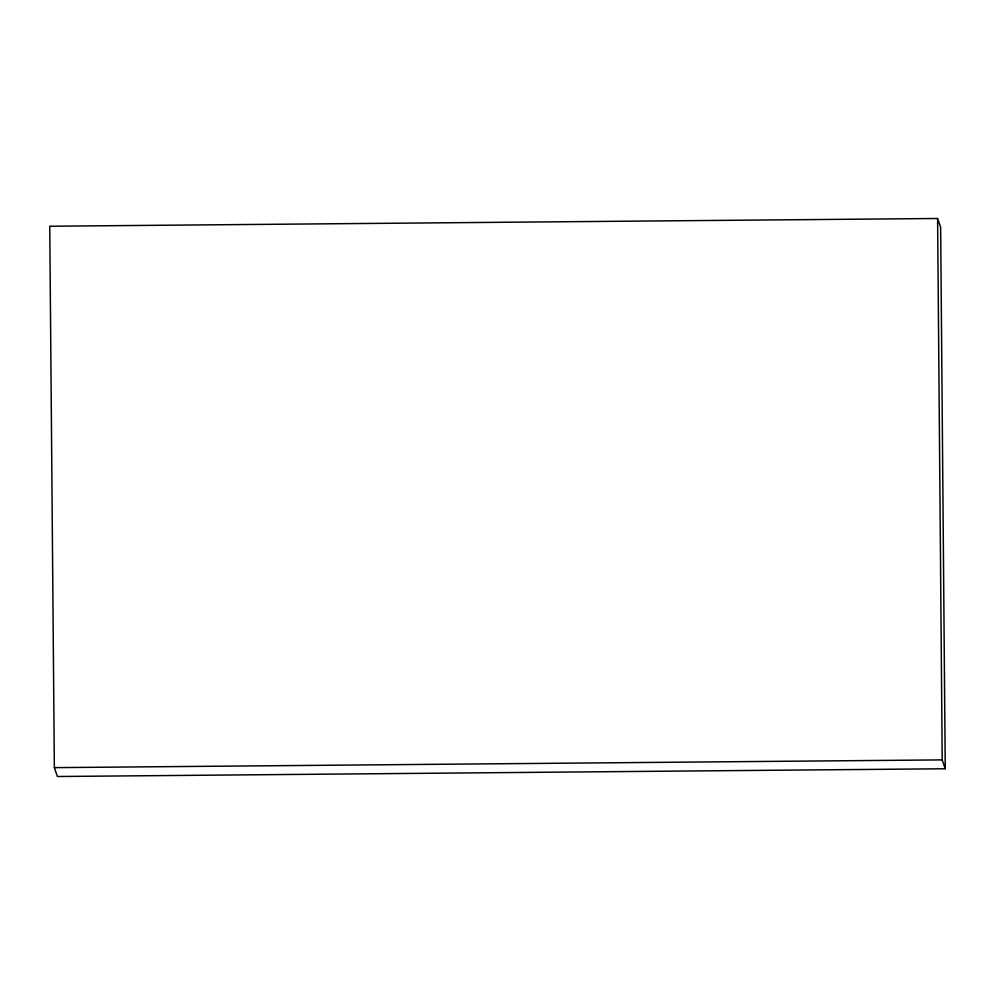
<?xml version="1.0" encoding="UTF-8"?>
<svg xmlns="http://www.w3.org/2000/svg" width="995" height="995" viewBox="0 0 995 995"><rect width="100%" height="100%" fill="white"/><g stroke="black" fill="none" stroke-linecap="round" stroke-linejoin="round"><path stroke-width="1.49" d="M937.601 218.49L49.75 226.238L54.352 767.643L57.399 776.51L945.25 768.762L940.648 227.357L937.601 218.49L942.203 759.894L945.25 768.762M54.352 767.643L942.203 759.894"/></g></svg>
